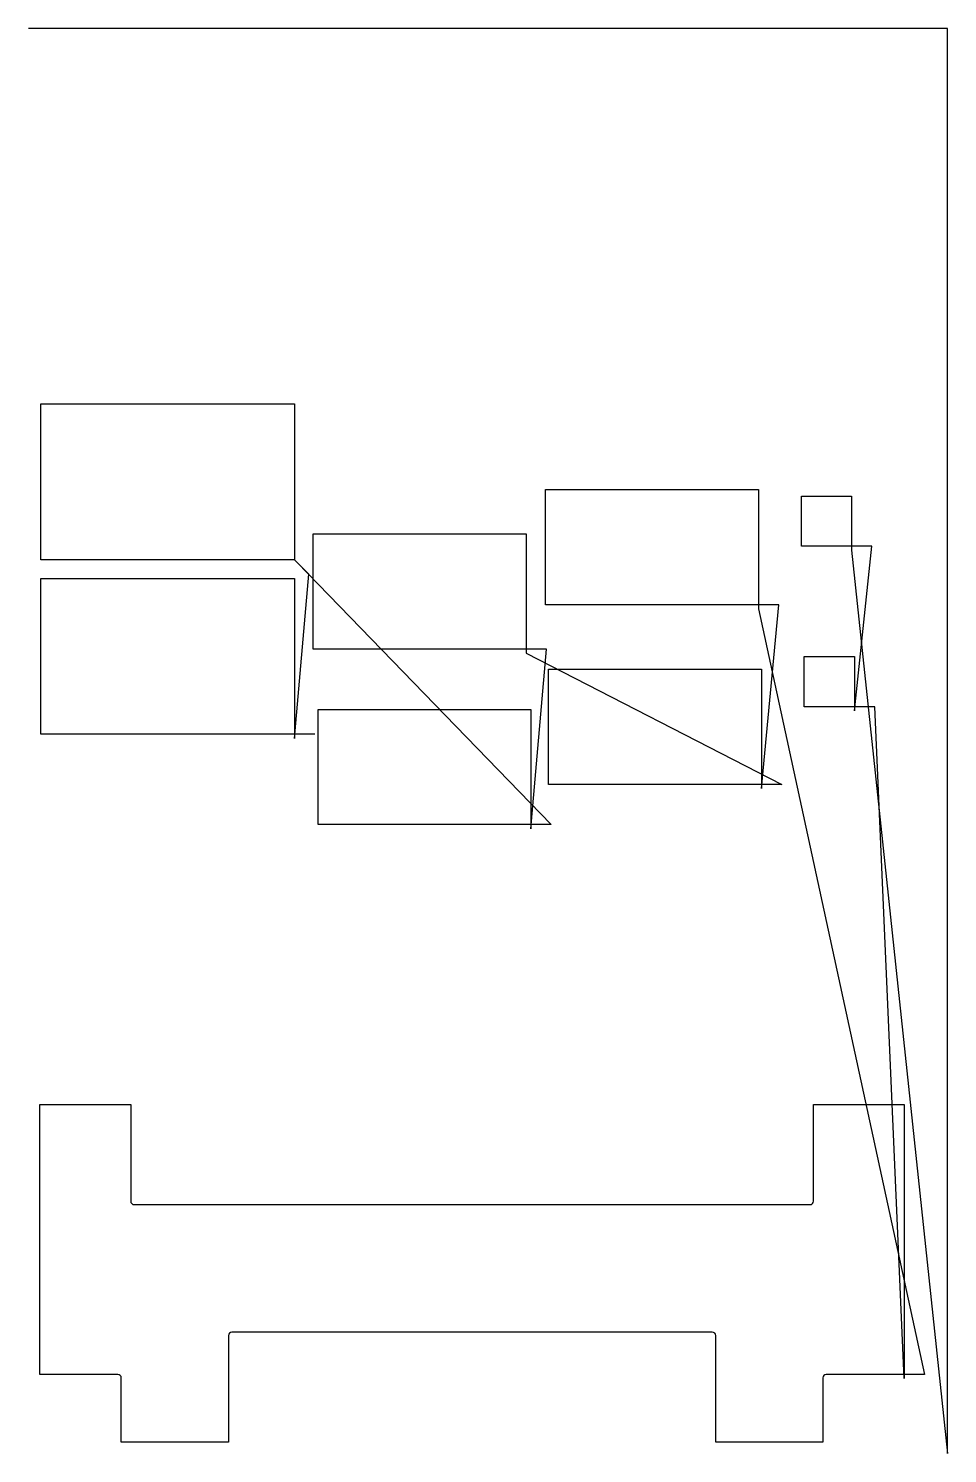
# Model space of a CAD drawing. Header units: metres. Extents: x 0 to 1129, y 0 to 1749.
import ezdxf

# ---------------------------------------------------------------- set-up
doc = ezdxf.new("R2010")
doc.units = ezdxf.units.M

msp = doc.modelspace()

# ---------------------------------------------------------------- linework, layer by layer
at = {"layer": 'TOOL_0'}
for p, q in [((1, 1749.446), (0, 1749.446)), ((1128.595, 1749.446), (1, 1749.446)), ((1128.595, 1), (1128.595, 1749.446)), ((15, 1097.22), (15, 1288.72)), ((15, 1288.72), (326.5, 1288.72)), ((326.5, 1288.72), (326.5, 1097.22)), ((634.987, 1042.032), (634.987, 1183.532)), ((634.987, 1183.532), (896.487, 1183.532)), ((896.487, 1183.532), (896.487, 1042.032)), ((949.302, 1113.83), (949.302, 1175.33)), ((949.302, 1175.33), (1010.802, 1175.33)), ((1010.802, 1175.33), (1010.802, 1113.83)), ((349.694, 987.421), (349.694, 1128.921)), ((349.694, 1128.921), (611.194, 1128.921)), ((611.194, 1128.921), (611.194, 987.421)), ((1010.802, 1113.83), (949.302, 1113.83)), ((1035.802, 1113.83), (1010.802, 1113.83)), ((1010.802, 1113.83), (1010.802, 1108.83)), ((1010.802, 1108.83), (1128.595, 0)), ((1014.247, 911.817), (1035.802, 1113.83)), ((326.5, 1097.22), (15, 1097.22)), ((344.178, 1079.542), (326.5, 1097.22)), ((326.5, 1097.22), (330.036, 1093.684)), ((330.036, 1093.684), (642.052, 772.089)), ((15, 882.924), (15, 1074.424)), ((15, 1074.424), (326.5, 1074.424)), ((326.5, 877.924), (344.178, 1079.542)), ((326.5, 1074.424), (326.5, 882.924)), ((896.487, 1042.032), (634.987, 1042.032)), ((921.487, 1042.032), (896.487, 1042.032)), ((896.487, 1042.032), (896.487, 1037.032)), ((896.487, 1037.032), (1100.5, 97.001)), ((900.278, 816.515), (921.487, 1042.032)), ((611.194, 987.421), (349.694, 987.421)), ((636.194, 987.421), (611.194, 987.421)), ((611.194, 987.421), (611.194, 982.421)), ((611.194, 982.421), (925.278, 821.515)), ((617.052, 767.089), (636.194, 987.421)), ((638.778, 821.515), (638.778, 963.015)), ((638.778, 963.015), (900.278, 963.015)), ((900.278, 963.015), (900.278, 821.515)), ((952.747, 916.817), (952.747, 978.317)), ((952.747, 978.317), (1014.247, 978.317)), ((1014.247, 978.317), (1014.247, 916.817)), ((355.552, 772.089), (355.552, 913.589)), ((355.552, 913.589), (617.052, 913.589)), ((617.052, 913.589), (617.052, 772.089)), ((1014.247, 916.817), (952.747, 916.817)), ((1039.247, 916.817), (1014.247, 916.817)), ((1014.247, 916.817), (1014.247, 911.817)), ((1075.5, 92.001), (1039.247, 916.817)), ((326.5, 882.924), (15, 882.924)), ((351.5, 882.924), (326.5, 882.924)), ((326.5, 882.924), (326.5, 877.924)), ((900.278, 821.515), (638.778, 821.515)), ((925.278, 821.515), (900.278, 821.515)), ((900.278, 821.515), (900.278, 816.515)), ((617.052, 772.089), (355.552, 772.089)), ((642.052, 772.089), (617.052, 772.089)), ((617.052, 772.089), (617.052, 767.089)), ((14, 97.001), (14, 428.501)), ((14, 428.501), (125.5, 428.501)), ((125.5, 428.501), (125.5, 309.751)), ((964, 309.751), (964, 428.501)), ((964, 428.501), (1075.5, 428.501)), ((1075.5, 428.501), (1075.5, 97.001)), ((129.75, 305.501), (959.75, 305.501)), ((245.5, 144.751), (245.5, 14.001)), ((839.75, 149.001), (249.75, 149.001)), ((844, 14.001), (844, 144.751)), ((109.75, 97.001), (14, 97.001)), ((114, 14.001), (114, 92.751)), ((975.5, 92.751), (975.5, 14.001)), ((1075.5, 97.001), (979.75, 97.001)), ((1100.5, 97.001), (1075.5, 97.001)), ((1075.5, 97.001), (1075.5, 92.001)), ((245.5, 14.001), (114, 14.001)), ((975.5, 14.001), (844, 14.001)), ((1128.595, 0), (1128.595, 1)), ((1128.595, 1), (1128.595, 0)), ((1128.595, 0), (1128.595, 1)), ((1128.595, 0), (1128.595, 0))]:
    msp.add_line(p, q, dxfattribs=at)
for centre, start, end in [((129.75, 309.751), 180, 270), ((959.75, 309.751), 270, 0), ((249.75, 144.751), 90, 180), ((839.75, 144.751), 0, 90), ((109.75, 92.751), 0, 90), ((979.75, 92.751), 90, 180)]:
    msp.add_arc(centre, 4.25, start, end, dxfattribs=at)

doc.saveas('drawing.dxf')
